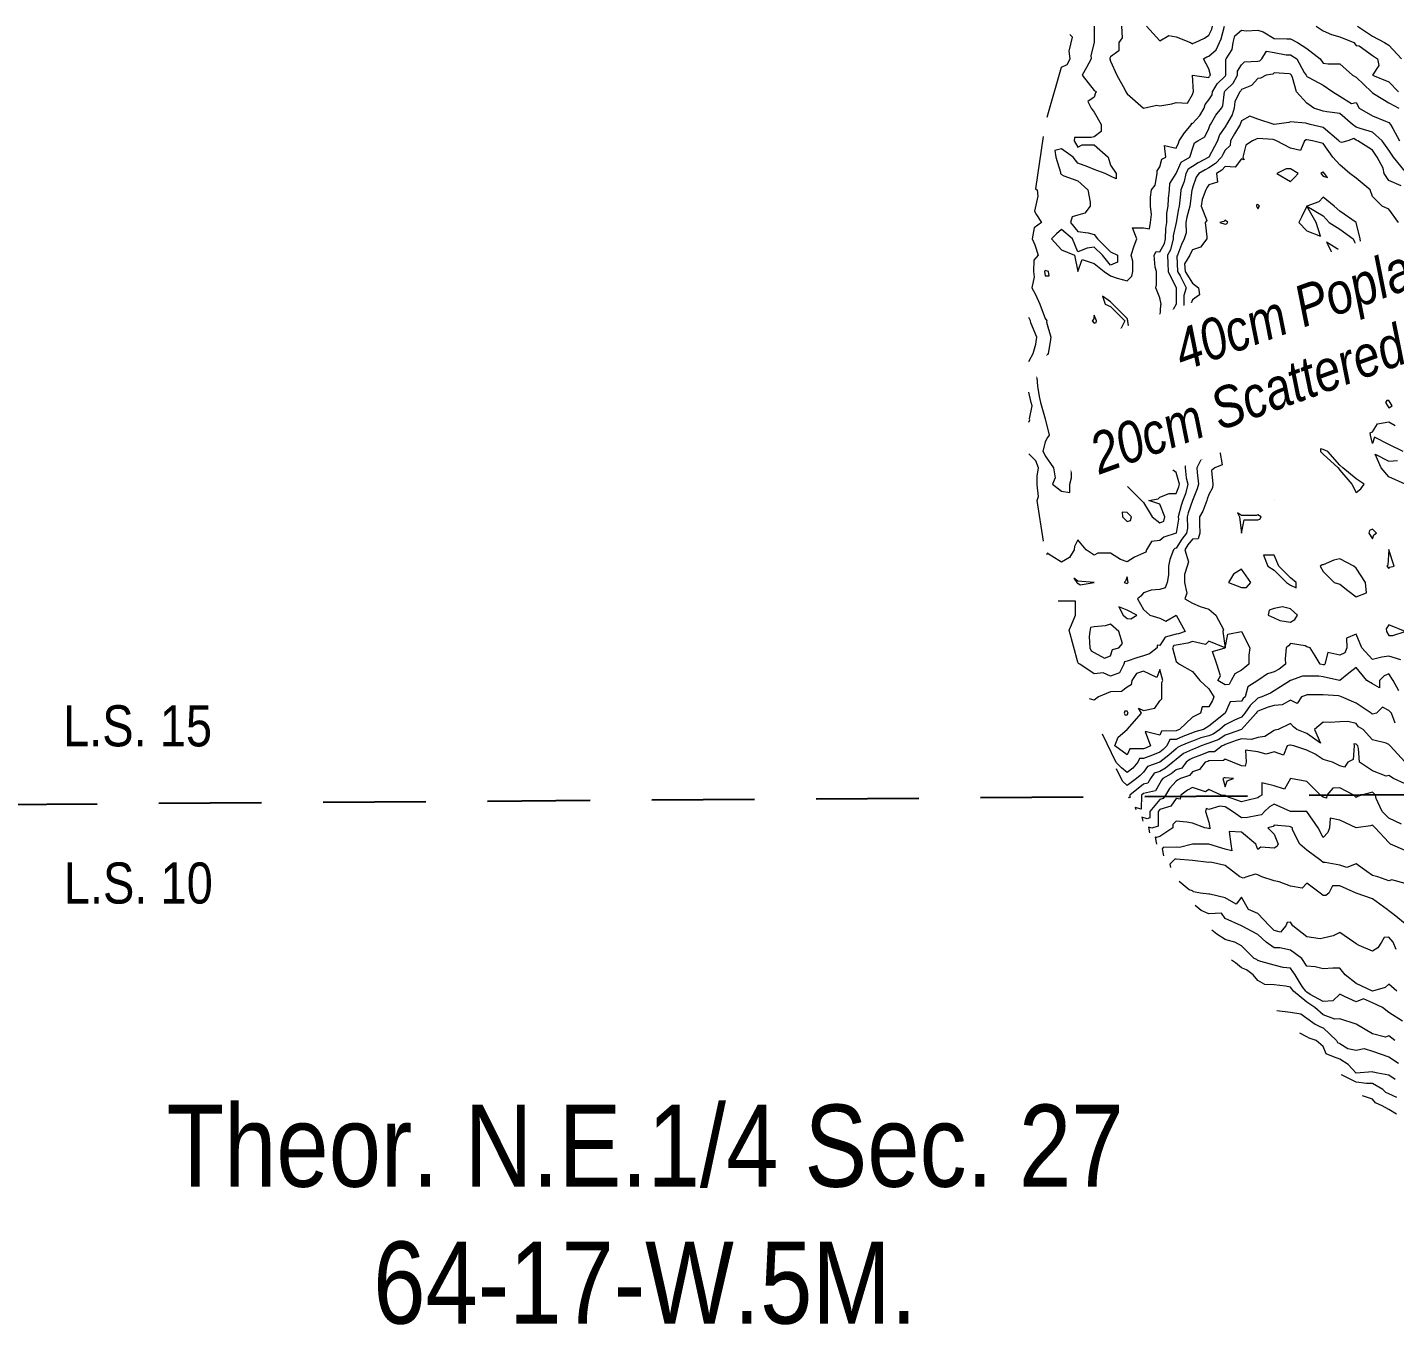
# Model space of a CAD drawing. Extents: x 532589 to 538856, y 6045658 to 6049082.
# Drawn here: x 533380.6 to 533713.4, y 6047017.6 to 6047334.4 of the extents above; entities that cross this region are included whole.
import ezdxf

# ---------------------------------------------------------------- set-up
doc = ezdxf.new("R2010")
doc.units = 0
doc.header["$LTSCALE"] = 5
doc.header["$PDSIZE"] = 0.5
doc.linetypes.add('foc-LSD', pattern=[8, 5, -3])
doc.layers.get('Defpoints').update_dxf_attribs({"color": 9})
doc.layers.add('C-AR-T', color=13, linetype='Continuous', lineweight=9)
for name, color, linetype in [('C-SYMBOL', 7, 'Continuous'), ('L-SECTION-LSD', 7, 'foc-LSD'), ('T-BUSH-T', 110, 'Continuous')]:
    doc.layers.add(name, color=color, linetype=linetype)
doc.layers.add('C-TOPO-MAJR', color=7, linetype='Continuous', lineweight=15, true_color=0xd3aa5f)
doc.layers.add('C-TOPO-MINR', color=7, linetype='Continuous', lineweight=13, true_color=0xe9d5af)
doc.styles.add('100L', font='ARIALN.TTF', dxfattribs={"height": 11})
doc.styles.add('175L', font='ARIALN.TTF', dxfattribs={"height": 20})
doc.styles.add('80CG', font='ARIALN.TTF', dxfattribs={"height": 10})
doc.styles.add('80LS', font='ARIALNI.TTF', dxfattribs={"height": 10})
doc.dimstyles.new('Compass 5 000', dxfattribs={"dimscale": 5, "dimtxt": 9, "dimasz": 2, "dimexe": 0.2, "dimexo": 0.0625, "dimgap": 0.5, "dimtad": 0, "dimtih": 1, "dimtoh": 1, "dimzin": 0, "dimdsep": 46, "dimtxsty": '80CG', "dimcen": 0.1, "dimse1": 1, "dimse2": 1, "dimclrd": 256, "dimclrt": 256, "dimaunit": 1, "dimadec": 4, "dimazin": 0, "dimtfac": 0.06, "dimtofl": 0, "dimtmove": 0, "dimatfit": 1, "dimfxl": 0.2, "dimtolj": 1, "dimtzin": 0, "dimlwd": -1, "dimarcsym": 0})

# ---------------------------------------------------------------- blocks, each defined once
blk = doc.blocks.new('*D542')
at = {"layer": 'C-AR-T', "transparency": 16777216}
for p, q in [((533624.07, 6046871.01), (533615.34, 6046875.88)), ((533658.99, 6046851.52), (533667.72, 6046846.64)), ((533667.72, 6046846.64), (533677.72, 6046846.64))]:
    blk.add_line(p, q, dxfattribs=at)
for points in [[(533624.88, 6046872.46), (533623.26, 6046869.55), (533632.8, 6046866.13)], [(533659.8, 6046852.97), (533658.18, 6046850.06), (533650.26, 6046856.39)]]:
    blk.add_solid(points, dxfattribs=at)
at = {"layer": 'Defpoints', "color": 0, "transparency": 16777216}
for p in [(533719.28, 6047021.08), (533736.74, 6047011.33), (533632.8, 6046866.13)]:
    blk.add_point(p, dxfattribs=at)
at = {"layer": 'C-AR-T', "transparency": 16777216, "insert": (533712.32, 6046846.64), "char_height": 10, "attachment_point": 5, "style": '80CG'}
blk.add_mtext('\\A1;Murphy\\P20.00 A/R\\PLOC ______', dxfattribs=at)

msp = doc.modelspace()

# ---------------------------------------------------------------- linework, layer by layer
at = {"layer": 'C-TOPO-MAJR', "color": 9, "true_color": 0xbfbfbf, "flags": 128}
for points, elevation in [([(533646.87, 6047334.681), (533647.088, 6047331.86), (533646.258, 6047330.699), (533646.258, 6047328.708), (533644.267, 6047327.215), (533644.078, 6047326.907), (533644.046, 6047326.717), (533644.267, 6047326.148), (533645.761, 6047322.736), (533647.68, 6047319.323), (533647.983, 6047318.754), (533648.249, 6047318.256), (533652.231, 6047314.772), (533655.509, 6047315.475), (533656.212, 6047315.342), (533659.199, 6047315.768), (533660.194, 6047316.099), (533663.005, 6047315.943), (533664.176, 6047318.09), (533664.323, 6047318.606), (533664.441, 6047318.754), (533664.176, 6047322.736), (533668.157, 6047322.237), (533668.343, 6047322.55), (533668.537, 6047322.736), (533668.157, 6047324.328), (533666.829, 6047326.717), (533667.659, 6047327.215), (533668.157, 6047327.381), (533669.914, 6047328.942), (533670.754, 6047330.699), (533671.202, 6047331.636), (533671.991, 6047334.681)], 854), ([(533694.323, 6047334.681), (533696.029, 6047333.595), (533698.02, 6047332.69), (533700.011, 6047332.104), (533703.423, 6047330.699), (533703.992, 6047330.035), (533704.79, 6047329.902), (533707.974, 6047327.602), (533709.198, 6047326.717), (533709.566, 6047325.125), (533707.974, 6047322.736), (533711.956, 6047321.143), (533714.345, 6047318.754)], 854), ([(533714.345, 6047286.901), (533711.956, 6047290.158), (533710.363, 6047290.882), (533707.974, 6047293.271), (533707.405, 6047294.864), (533703.992, 6047297.675), (533702.461, 6047298.846), (533700.011, 6047300.969), (533698.371, 6047302.827), (533696.029, 6047306.145), (533693.375, 6047306.809), (533692.047, 6047307.008), (533691.838, 6047307.019), (533691.478, 6047306.809), (533690.455, 6047304.419), (533688.066, 6047304.971), (533684.653, 6047306.809), (533684.084, 6047306.999), (533683.799, 6047307.094), (533680.102, 6047307.34), (533679.704, 6047307.207), (533678.774, 6047306.809), (533677.182, 6047305.747), (533676.453, 6047302.827), (533676.785, 6047302.163), (533676.121, 6047302.429), (533674.562, 6047300.404), (533672.139, 6047300.504), (533671.343, 6047299.642), (533670.044, 6047298.846), (533670.265, 6047296.738), (533668.157, 6047296.088), (533667.644, 6047295.377), (533667.465, 6047294.864), (533666.54, 6047292.5), (533666.309, 6047290.882), (533667.689, 6047287.369), (533667.272, 6047286.901), (533667.659, 6047283.417), (533667.715, 6047282.919), (533666.167, 6047280.928), (533664.176, 6047280.264), (533663.734, 6047279.379), (533663.563, 6047278.937), (533662.279, 6047276.852), (533662.366, 6047274.956), (533664.176, 6047272.112), (533665.624, 6047270.974), (533665.853, 6047269.297), (533664.176, 6047268.079), (533663.898, 6047267.27), (533663.898, 6047266.992), (533663.656, 6047263.53), (533663.473, 6047263.011), (533664.176, 6047261.173), (533668.157, 6047259.029), (533665.816, 6047257.389), (533665.816, 6047255.047), (533666.683, 6047253.573), (533666.883, 6047251.066), (533667.738, 6047247.503), (533667.851, 6047247.084), (533668.157, 6047246.553), (533670.408, 6047243.102), (533670.51, 6047240.75), (533670.903, 6047239.121), (533670.31, 6047236.968), (533670.31, 6047235.139), (533670.726, 6047232.57), (533670.851, 6047231.157), (533671.428, 6047227.887), (533669.652, 6047227.176), (533668.821, 6047226.512), (533669.152, 6047223.194), (533669.062, 6047222.289), (533668.157, 6047220.707), (533667.784, 6047219.586), (533667.638, 6047219.212), (533666.745, 6047216.643), (533665.853, 6047215.231), (533665.853, 6047213.554), (533665.968, 6047211.249), (533665.554, 6047209.87), (533664.176, 6047209.815), (533663.038, 6047208.405), (533662.302, 6047207.267), (533663.18, 6047204.281), (533662.918, 6047203.286), (533662.265, 6047201.215), (533662.265, 6047199.304), (533662.782, 6047196.716), (533662.318, 6047195.322), (533664.176, 6047194.25), (533666.034, 6047193.464), (533668.157, 6047192.789), (533669.834, 6047191.341), (533671.696, 6047187.802), (533671.57, 6047187.359), (533672.139, 6047183.377), (533672.803, 6047186.695), (533676.121, 6047187.359), (533678.112, 6047183.377), (533677.93, 6047181.568), (533677.93, 6047179.396), (533676.917, 6047178.599), (533676.121, 6047177.974), (533674.492, 6047177.043), (533673.561, 6047175.414), (533673.134, 6047174.419), (533672.139, 6047174.366), (533670.329, 6047175.414), (533671.033, 6047176.52), (533670.148, 6047179.396), (533669.094, 6047182.441), (533672.139, 6047183.377), (533668.157, 6047184.969), (533667.361, 6047184.173), (533664.176, 6047184.909), (533663.038, 6047184.515), (533660.194, 6047184.041), (533659.67, 6047183.901), (533659.329, 6047183.377), (533660.194, 6047180.06), (533660.991, 6047179.396), (533664.176, 6047177.626), (533665.985, 6047175.414), (533668.157, 6047173.423), (533669.352, 6047171.432), (533669.076, 6047170.514), (533668.157, 6047169.043), (533666.565, 6047169.043), (533666.167, 6047167.451), (533664.176, 6047166.456), (533660.991, 6047163.469), (533660.411, 6047163.252), (533660.194, 6047163.154), (533656.621, 6047163.061), (533656.212, 6047162.142), (533652.673, 6047163.026), (533653.937, 6047159.487), (533652.75, 6047158.968), (533652.231, 6047158.785), (533648.952, 6047158.785), (533648.249, 6047157.315), (533645.264, 6047159.487), (533646.077, 6047161.659), (533648.249, 6047163.469), (533651.752, 6047167.451), (533651.035, 6047168.646), (533652.231, 6047168.154), (533655.018, 6047168.645), (533656.212, 6047170.436), (533656.71, 6047170.934), (533656.71, 6047171.432), (533656.71, 6047174.916), (533656.937, 6047175.414), (533656.212, 6047178.068), (533655.488, 6047176.138), (533652.231, 6047177.689), (533650.524, 6047177.121), (533649.42, 6047175.414), (533649.297, 6047174.366), (533648.249, 6047173.755), (533646.922, 6047172.76), (533644.267, 6047172.627), (533641.282, 6047171.432), (533640.286, 6047170.635), (533639.106, 6047170.99)], 853), ([(533672.471, 6047286.568), (533672.803, 6047286.901), (533672.139, 6047287.47), (533671.854, 6047287.185), (533670.812, 6047286.901), (533672.139, 6047286.502), (533672.471, 6047286.568)], 853), ([(533688.863, 6047258.232), (533690.057, 6047259.029), (533688.066, 6047259.598), (533687.568, 6047259.527), (533686.927, 6047259.029), (533688.066, 6047258.232), (533688.863, 6047258.232)], 853), ([(533712.288, 6047243.102), (533711.956, 6047243.545), (533711.458, 6047243.6), (533711.158, 6047243.102), (533711.956, 6047241.775), (533712.753, 6047242.305), (533712.288, 6047243.102)], 853), ([(533715.439, 6047231.157), (533711.956, 6047232.899), (533708.472, 6047234.641), (533707.974, 6047233.148), (533707.531, 6047235.139), (533707.405, 6047235.708), (533707.974, 6047235.936), (533709.198, 6047237.896), (533711.956, 6047238.396), (533713.548, 6047237.528)], 853), ([(533705.131, 6047222.055), (533705.983, 6047223.194), (533703.992, 6047224.523), (533700.808, 6047227.176), (533700.011, 6047227.84), (533697.168, 6047231.157), (533696.029, 6047231.655), (533695.365, 6047231.822), (533695.365, 6047231.157), (533696.029, 6047230.544), (533699.679, 6047227.176), (533700.011, 6047226.606), (533702.996, 6047223.194), (533703.992, 6047221.203), (533705.131, 6047222.055)], 853), ([(533715.937, 6047223.194), (533711.956, 6047224.963), (533710.146, 6047227.176), (533708.638, 6047230.493), (533711.956, 6047228.834), (533714.1, 6047229.013)], 853), ([(533708.336, 6047210.887), (533708.97, 6047211.249), (533707.974, 6047212.245), (533707.25, 6047211.973), (533707.089, 6047211.249), (533707.974, 6047209.92), (533708.336, 6047210.887)], 853), ([(533712.952, 6047186.363), (533715.937, 6047187.359), (533711.956, 6047188.952), (533711.343, 6047187.972), (533711.386, 6047187.359), (533711.956, 6047186.363), (533712.952, 6047186.363)], 853), ([(533715.937, 6047150.28), (533713.094, 6047151.524), (533711.956, 6047152.321), (533711.343, 6047152.137), (533707.974, 6047153.42), (533704.846, 6047155.506), (533704.605, 6047158.874), (533704.412, 6047159.487), (533703.992, 6047159.93), (533703.461, 6047160.019), (533703.524, 6047159.487), (533703.328, 6047156.17), (533702.002, 6047155.506), (533701.206, 6047154.31), (533700.011, 6047154.652), (533698.303, 6047155.506), (533696.029, 6047156.198), (533694.038, 6047157.496), (533692.047, 6047158.492), (533688.863, 6047159.487), (533688.066, 6047159.709), (533687.885, 6047159.668), (533687.268, 6047159.487), (533686.358, 6047157.214), (533684.084, 6047158.04), (533682.093, 6047157.496), (533680.102, 6047158.02), (533677.116, 6047158.492), (533677.292, 6047155.506), (533677.026, 6047154.601), (533676.121, 6047154.676), (533673.908, 6047155.506), (533672.139, 6047156.264), (533671.709, 6047155.936), (533668.157, 6047155.838), (533667.923, 6047155.74), (533667.303, 6047155.506), (533665.927, 6047153.754), (533664.176, 6047153.201), (533663.435, 6047152.265), (533661.281, 6047151.524), (533660.556, 6047151.162), (533660.194, 6047150.895), (533658.602, 6047149.135), (533657.646, 6047147.542), (533657.046, 6047146.709), (533656.212, 6047146.456), (533653.823, 6047143.561), (533653.823, 6047141.968), (533653.141, 6047141.741), (533651.869, 6047142.113), (533652.061, 6047141.189)], 852), ([(533713.725, 6047109.938), (533713.017, 6047111.707), (533711.956, 6047112.932), (533710.818, 6047112.845), (533710.186, 6047111.707), (533709.301, 6047110.38), (533707.974, 6047109.495), (533704.79, 6047110.91), (533703.992, 6047111.309), (533703.423, 6047111.707), (533700.011, 6047114.097), (533698.418, 6047113.3), (533696.029, 6047112.703), (533695.232, 6047112.504), (533692.047, 6047113.035), (533688.635, 6047115.689), (533688.066, 6047116.574), (533687.269, 6047116.486), (533686.927, 6047115.689), (533685.615, 6047114.158), (533684.084, 6047114.583), (533682.913, 6047115.689), (533680.102, 6047118.676), (533677.829, 6047119.671), (533676.121, 6047122.657), (533674.793, 6047120.999), (533672.139, 6047122.515), (533668.406, 6047123.403), (533668.157, 6047123.387), (533666.167, 6047123.652), (533664.46, 6047123.937), (533664.176, 6047124.222), (533663.378, 6047124.45), (533660.971, 6047126.469)], 851), ([(533713.548, 6047078.261), (533711.956, 6047079.356), (533709.301, 6047079.854), (533708.164, 6047080.044), (533707.974, 6047080.12), (533703.992, 6047079.854), (533702.119, 6047081.962), (533700.011, 6047083.266), (533698.516, 6047083.836), (533696.715, 6047084.522), (533696.029, 6047086.323), (533694.321, 6047087.817), (533692.596, 6047088.366), (533692.047, 6047088.655), (533690.278, 6047089.587)], 850)]:
    msp.add_lwpolyline(points, dxfattribs=dict(at, elevation=elevation))
at = {"layer": 'C-TOPO-MINR', "color": 254, "true_color": 0xd9d9d9, "flags": 128}
for points, elevation in [([(533628.783, 6047312.558), (533632.322, 6047324.727), (533633.649, 6047325.39), (533634.446, 6047326.717), (533634.196, 6047328.591), (533634.976, 6047332.025), (533634.313, 6047332.689)], 853.6), ([(533640.286, 6047334.68), (533640.286, 6047330.699), (533640.286, 6047330.699), (533640.286, 6047330.697), (533639.432, 6047327.571), (533639.539, 6047326.717), (533638.375, 6047324.646), (533637.299, 6047322.736), (533640.286, 6047319.061), (533640.856, 6047318.754), (533640.571, 6047318.469), (533640.286, 6047317.425), (533638.692, 6047316.366), (533639.489, 6047314.772), (533640.286, 6047313.777), (533641.992, 6047310.791), (533641.992, 6047309.084), (533640.286, 6047307.804), (533639.489, 6047307.605), (533636.304, 6047307.605), (533635.508, 6047307.605), (533635.419, 6047306.809), (533636.304, 6047305.215), (533637.3, 6047305.813), (533640.286, 6047305.813), (533643.699, 6047302.827), (533644.267, 6047300.839), (533645.596, 6047298.846), (533645.596, 6047297.517), (533644.267, 6047298.18), (533642.939, 6047298.846), (533640.286, 6047299.841), (533638.692, 6047300.439), (533636.304, 6047301.334), (533635.11, 6047302.827), (533632.322, 6047304.818), (533630.683, 6047304.467), (533630.929, 6047302.827), (533632.038, 6047299.13), (533632.057, 6047298.846), (533632.322, 6047298.561), (533632.891, 6047298.277), (533636.304, 6047297.036), (533638.693, 6047294.864), (533639.29, 6047291.878), (533639.29, 6047290.882), (533638.011, 6047289.176), (533636.304, 6047288.71), (533634.882, 6047288.322), (533634.495, 6047286.901), (533636.304, 6047284.689), (533638.793, 6047284.412), (533640.286, 6047284.004), (533641.082, 6047282.919), (533644.267, 6047279.733), (533645.973, 6047278.937), (533645.973, 6047277.232), (533644.267, 6047276.549), (533642.278, 6047278.937), (533640.286, 6047280.929), (533638.579, 6047280.644), (533636.304, 6047279.734), (533634.977, 6047282.919), (533632.322, 6047285.194), (533631.097, 6047284.144), (533629.872, 6047282.919), (533632.322, 6047280.264), (533635.508, 6047278.937), (533636.304, 6047274.96), (533637.3, 6047277.942), (533640.286, 6047276.945), (533642.674, 6047274.956), (533644.267, 6047273.96), (533645.861, 6047273.362), (533648.249, 6047272.679), (533649.387, 6047273.817), (533649.697, 6047274.956), (533649.697, 6047277.489), (533649.245, 6047278.937), (533649.956, 6047281.212), (533650.638, 6047282.919), (533649.577, 6047285.573), (533652.231, 6047285.573), (533653.724, 6047285.407), (533653.938, 6047286.901), (533654.222, 6047288.89), (533654.001, 6047290.882), (533654.001, 6047293.094), (533654.222, 6047294.864), (533655.075, 6047296.001), (533655.55, 6047298.846), (533655.6, 6047299.457), (533656.212, 6047300.436), (533656.732, 6047302.308), (533657.706, 6047302.827), (533657.35, 6047305.671), (533660.194, 6047305.039), (533660.784, 6047306.219), (533660.953, 6047306.809), (533662.242, 6047308.743), (533663.966, 6047310.791), (533663.91, 6047311.057), (533664.176, 6047311.04), (533665.986, 6047312.962), (533667.02, 6047314.772), (533667.272, 6047315.657), (533668.157, 6047316.763), (533668.954, 6047317.958), (533669.042, 6047318.754), (533670.195, 6047320.698), (533672.139, 6047322.555), (533672.232, 6047322.643), (533672.281, 6047322.736), (533672.281, 6047326.575), (533672.373, 6047326.717), (533673.845, 6047328.993), (533674.05, 6047330.699), (533674.503, 6047332.317), (533676.121, 6047333.743), (533677.259, 6047333.542), (533680.102, 6047333.761), (533681.43, 6047333.353), (533684.084, 6047331.738), (533687.161, 6047331.604), (533688.066, 6047331.647), (533689.725, 6047330.699), (533692.047, 6047329.232), (533695.232, 6047326.717), (533696.029, 6047325.721), (533697.224, 6047325.522), (533700.011, 6047325.522), (533703.107, 6047322.736), (533703.992, 6047322.293), (533707.74, 6047318.754), (533707.974, 6047318.448), (533708.637, 6047318.09), (533711.956, 6047316.017), (533714.444, 6047314.772)], 853.8), ([(533652.955, 6047334.681), (533656.212, 6047331.097), (533658.452, 6047332.441), (533660.194, 6047332.092), (533663.677, 6047330.699), (533664.176, 6047330.433), (533664.342, 6047330.533), (533664.841, 6047330.699), (533667.11, 6047331.746), (533668.157, 6047332.508), (533668.86, 6047333.978), (533669.042, 6047334.681)], 854.2), ([(533704.391, 6047334.681), (533707.974, 6047332.292), (533710.961, 6047330.699), (533711.956, 6047330.087), (533715.084, 6047326.717)], 854.2), ([(533627.843, 6047307.807), (533625.998, 6047295.096), (533626.35, 6047294.863), (533626.503, 6047293.333), (533625.752, 6047289.687), (533626.217, 6047288.758), (533627.456, 6047286.901), (533625.626, 6047285.634), (533625.197, 6047282.919), (533625.807, 6047281.471), (533626.599, 6047278.937), (533625.553, 6047277.743), (533625.457, 6047274.956), (533625.633, 6047273.682), (533625.117, 6047270.974), (533625.952, 6047269.381), (533627.014, 6047266.992), (533628.341, 6047263.578), (533628.702, 6047263.011), (533628.672, 6047262.68), (533629.746, 6047259.029), (533629.536, 6047257.834), (533629.043, 6047255.047), (533628.341, 6047253.853), (533627.014, 6047251.066), (533626.281, 6047249.144), (533626.474, 6047247.084), (533626.866, 6047244.577), (533627.203, 6047243.102), (533628.341, 6047239.122), (533628.342, 6047239.121), (533628.342, 6047239.119), (533629.336, 6047235.139), (533628.871, 6047234.608), (533628.341, 6047233.547), (533627.743, 6047231.157), (533628.042, 6047230.859), (533628.341, 6047230.071), (533630.331, 6047227.176), (533630.79, 6047224.726), (533630.11, 6047223.194), (533632.322, 6047221.534), (533634.313, 6047221.203), (533634.313, 6047223.194), (533634.772, 6047224.726), (533634.772, 6047227.176), (533635.198, 6047228.282), (533636.304, 6047228.835), (533638.793, 6047227.176), (533640.286, 6047225.683), (533643.274, 6047224.187), (533644.267, 6047223.635), (533646.257, 6047223.194), (533648.249, 6047222.752), (533651.789, 6047219.212), (533652.231, 6047218.77), (533654.354, 6047215.231), (533656.212, 6047213.837), (533657.245, 6047214.198), (533657.479, 6047215.231), (533656.212, 6047218.328), (533653.557, 6047219.212), (533655.794, 6047219.631), (533656.212, 6047220.008), (533658.487, 6047220.919), (533660.194, 6047220.919), (533660.858, 6047222.53), (533661.011, 6047223.194), (533660.194, 6047226.09), (533658.702, 6047227.176), (533659, 6047228.37), (533658.535, 6047231.157), (533658.772, 6047232.579), (533660.194, 6047232.402), (533661.521, 6047233.812), (533662.098, 6047235.139), (533660.194, 6047239.12), (533660.193, 6047239.121), (533660.193, 6047239.121), (533658.601, 6047243.102), (533657.919, 6047245.378), (533658.05, 6047247.084), (533657.872, 6047249.406), (533657.009, 6047251.066), (533656.835, 6047251.688), (533656.212, 6047252.876), (533655.126, 6047253.961), (533654.041, 6047255.047), (533653.226, 6047258.034), (533653.823, 6047259.029), (533653.823, 6047261.418), (533656.208, 6047263.011), (533656.211, 6047263.011), (533656.212, 6047263.015), (533656.447, 6047266.758), (533656.574, 6047266.992), (533656.212, 6047268.585), (533655.294, 6047270.974), (533655.466, 6047271.72), (533655.466, 6047274.956), (533655.127, 6047276.041), (533654.885, 6047278.937), (533655.327, 6047279.822), (533656.212, 6047279.776), (533657.339, 6047281.792), (533657.601, 6047282.919), (533657.66, 6047285.453), (533657.982, 6047286.901), (533657.919, 6047289.176), (533658.272, 6047290.882), (533658.336, 6047292.74), (533658.572, 6047294.864), (533658.684, 6047296.374), (533660.194, 6047298.846), (533660.194, 6047298.846), (533660.194, 6047298.846), (533661.438, 6047301.583), (533663.512, 6047302.827), (533663.733, 6047303.269), (533664.176, 6047304.818), (533664.695, 6047306.289), (533665.503, 6047306.809), (533667.201, 6047307.765), (533668.157, 6047309.796), (533668.392, 6047310.556), (533668.555, 6047310.791), (533669.899, 6047313.03), (533671.254, 6047314.772), (533671.608, 6047315.303), (533671.992, 6047318.754), (533672.047, 6047318.846), (533672.139, 6047318.934), (533674.084, 6047320.791), (533675.126, 6047322.736), (533675.126, 6047323.731), (533676.121, 6047325.269), (533676.845, 6047325.993), (533680.102, 6047326.148), (533680.58, 6047326.239), (533681.098, 6047326.717), (533682.198, 6047328.603), (533684.084, 6047328.275), (533687.018, 6047327.765), (533688.066, 6047327.713), (533689.597, 6047326.717), (533691.385, 6047323.398), (533691.867, 6047322.736), (533692.047, 6047322.452), (533692.545, 6047322.238), (533696.029, 6047320.302), (533698.351, 6047318.754), (533700.011, 6047317.648), (533702.856, 6047315.909), (533703.992, 6047316.098), (533704.788, 6047314.772), (533707.974, 6047312.898), (533711.16, 6047311.586), (533711.956, 6047311.259), (533712.374, 6047310.791), (533712.951, 6047309.795), (533714.611, 6047306.809)], 853.6), ([(533715.937, 6047299.343), (533713.15, 6047302.827), (533711.956, 6047304.533), (533710.363, 6047306.809), (533707.974, 6047308.886), (533704.988, 6047309.795), (533703.992, 6047310.153), (533703.107, 6047310.791), (533700.011, 6047313.445), (533696.914, 6047313.887), (533696.029, 6047313.976), (533693.754, 6047314.772), (533692.047, 6047315.967), (533689.514, 6047318.754), (533688.563, 6047322.238), (533688.246, 6047322.736), (533688.066, 6047322.984), (533687.734, 6047323.067), (533684.084, 6047323.348), (533683.766, 6047323.054), (533682.093, 6047322.736), (533680.765, 6047322.072), (533680.102, 6047321.94), (533678.586, 6047320.27), (533676.121, 6047319.285), (533675.936, 6047318.939), (533675.742, 6047318.754), (533674.503, 6047316.389), (533674.336, 6047314.772), (533673.815, 6047313.096), (533672.471, 6047310.791), (533672.348, 6047310.581), (533672.139, 6047310.222), (533670.734, 6047308.214), (533670.301, 6047306.809), (533669.551, 6047305.415), (533668.158, 6047302.827), (533668.158, 6047302.827), (533668.157, 6047302.827), (533665.586, 6047301.417), (533664.176, 6047300.571), (533663.097, 6047299.924), (533662.607, 6047298.846), (533662.136, 6047296.903), (533661.388, 6047294.864), (533661.248, 6047293.81), (533660.965, 6047290.882), (533660.807, 6047290.269), (533660.194, 6047286.901), (533660.194, 6047286.9), (533660.194, 6047286.899), (533659.47, 6047283.643), (533659.453, 6047282.919), (533658.842, 6047280.29), (533658.086, 6047278.937), (533658.203, 6047276.946), (533658.264, 6047274.956), (533660.194, 6047270.975), (533660.194, 6047270.974), (533660.194, 6047270.974), (533660.194, 6047266.992), (533660.194, 6047266.992), (533660.194, 6047266.991), (533658.789, 6047264.416), (533658.701, 6047263.011), (533659.275, 6047259.948), (533659.156, 6047259.029), (533659.033, 6047256.208), (533658.867, 6047255.047), (533659.323, 6047254.176), (533660.194, 6047251.067), (533660.194, 6047251.066), (533660.194, 6047251.066), (533660.195, 6047251.065), (533661.979, 6047247.084), (533664.176, 6047243.544), (533664.45, 6047243.102), (533664.537, 6047242.741), (533664.839, 6047239.121), (533664.839, 6047238.457), (533665.313, 6047235.139), (533665.45, 6047233.865), (533664.176, 6047231.954), (533663.934, 6047231.399), (533663.707, 6047231.157), (533662.254, 6047229.098), (533662.378, 6047227.176), (533662.611, 6047224.758), (533663.052, 6047223.194), (533662.517, 6047220.871), (533661.833, 6047219.212), (533661.406, 6047218.001), (533660.732, 6047215.231), (533660.747, 6047214.677), (533660.194, 6047211.249), (533660.194, 6047211.249), (533660.194, 6047211.249), (533657.173, 6047210.288), (533656.212, 6047209.507), (533654.221, 6047209.258), (533652.954, 6047207.267), (533652.799, 6047206.699), (533652.231, 6047206.383), (533650.087, 6047205.429), (533648.249, 6047204.281), (533646.656, 6047204.878), (533644.267, 6047206.414), (533641.139, 6047206.414), (533640.286, 6047205.94), (533638.295, 6047207.267), (533636.304, 6047209.657), (533635.508, 6047208.064), (533635.385, 6047207.267), (533634.218, 6047205.371), (533632.322, 6047204.205), (533629.932, 6047205.676), (533628.783, 6047206.383), (533628.72, 6047206.13), (533628.625, 6047206.131)], 853.4), ([(533714.942, 6047295.86), (533711.956, 6047297.14), (533710.87, 6047298.846), (533710.629, 6047300.172), (533709.168, 6047302.827), (533707.974, 6047304.533), (533704.435, 6047306.809), (533703.992, 6047306.968), (533703.424, 6047307.378), (533702.004, 6047306.809), (533700.454, 6047306.366), (533700.011, 6047306.524), (533699.801, 6047306.809), (533696.029, 6047310.067), (533692.844, 6047310.791), (533692.047, 6047311.012), (533691.716, 6047311.122), (533688.066, 6047311.403), (533687.623, 6047311.233), (533684.086, 6047310.791), (533684.084, 6047310.79), (533684.084, 6047310.79), (533684.083, 6047310.791), (533680.102, 6047312.058), (533678.112, 6047312.781), (533676.121, 6047311.675), (533675.911, 6047311), (533675.789, 6047310.791), (533674.444, 6047308.486), (533673.466, 6047306.809), (533673.319, 6047305.629), (533672.139, 6047304.533), (533671.542, 6047303.424), (533671.22, 6047302.827), (533669.75, 6047301.234), (533668.157, 6047300.258), (533667.245, 6047299.758), (533665.725, 6047298.846), (533665.075, 6047297.946), (533664.176, 6047295.361), (533664.079, 6047294.961), (533664.043, 6047294.864), (533663.59, 6047291.468), (533663.534, 6047290.882), (533662.849, 6047288.228), (533662.607, 6047286.901), (533662.683, 6047284.412), (533662.185, 6047282.919), (533661.521, 6047281.592), (533660.5, 6047278.937), (533660.383, 6047278.748), (533660.556, 6047274.956), (533661.189, 6047273.96), (533662.683, 6047270.974), (533662.046, 6047269.122), (533662.046, 6047266.992), (533661.925, 6047265.261), (533661.131, 6047263.011), (533661.711, 6047261.493), (533662.259, 6047259.029), (533662.259, 6047256.964), (533662.185, 6047255.047), (533662.607, 6047253.479), (533663.656, 6047251.066), (533664.176, 6047249.358), (533664.788, 6047247.084), (533665.623, 6047245.636), (533667.196, 6047243.102), (533668.157, 6047239.121), (533668.158, 6047239.121), (533668.158, 6047239.12), (533668.158, 6047235.139), (533668.158, 6047235.139), (533668.509, 6047231.157), (533668.584, 6047230.731), (533668.157, 6047230.56), (533666.224, 6047229.109), (533665.215, 6047227.176), (533665.313, 6047226.038), (533665.669, 6047223.194), (533665.295, 6047222.074), (533664.176, 6047219.212), (533664.176, 6047219.212), (533664.176, 6047219.212), (533663.137, 6047216.269), (533662.885, 6047215.231), (533662.959, 6047212.465), (533662.763, 6047211.249), (533661.616, 6047209.827), (533660.194, 6047207.629), (533659.919, 6047207.542), (533659.581, 6047207.267), (533658.646, 6047204.834), (533658.336, 6047203.286), (533658.336, 6047201.162), (533658.05, 6047199.304), (533657.54, 6047197.976), (533656.212, 6047197.597), (533654.089, 6047197.446), (533652.231, 6047196.771), (533651.593, 6047195.96), (533650.782, 6047195.322), (533652.231, 6047192.666), (533653.821, 6047191.341), (533656.212, 6047190.594), (533657.706, 6047189.847), (533660.192, 6047191.341), (533660.193, 6047191.341), (533660.194, 6047191.341), (533660.199, 6047191.341), (533660.195, 6047191.339), (533662.405, 6047187.359), (533660.763, 6047186.79), (533660.194, 6047186.695), (533657.575, 6047185.997), (533656.212, 6047183.908), (533655.549, 6047184.041), (533655.6, 6047183.377), (533653.691, 6047181.917), (533652.231, 6047181.386), (533650.667, 6047180.96), (533648.249, 6047180.154), (533647.659, 6047179.986), (533647.49, 6047179.396), (533646.383, 6047177.28), (533644.267, 6047176.452), (533642.43, 6047177.251), (533640.286, 6047177.072), (533636.802, 6047179.396), (533636.457, 6047179.549), (533636.304, 6047179.893), (533634.16, 6047187.666), (533634.711, 6047188.952), (533635.734, 6047191.341), (533635.734, 6047194.752), (533632.322, 6047194.752), (533631.469, 6047194.753)], 853.2), ([(533689.014, 6047297.898), (533689.876, 6047298.846), (533688.066, 6047299.952), (533686.96, 6047299.952), (533684.748, 6047298.846), (533688.066, 6047296.854), (533689.014, 6047297.898)], 852.8), ([(533696.336, 6047298.846), (533696.029, 6047299.208), (533695.794, 6047299.08), (533695.459, 6047298.846), (533696.029, 6047298.18), (533697.026, 6047297.849), (533696.336, 6047298.846)], 852.8), ([(533703.993, 6047286.9), (533703.993, 6047286.901), (533703.992, 6047286.902), (533703.991, 6047286.902), (533700.011, 6047289.687), (533698.683, 6047290.882), (533696.029, 6047293.055), (533694.943, 6047291.968), (533692.047, 6047290.883), (533692.046, 6047290.883), (533692.047, 6047290.882), (533690.72, 6047288.228), (533690.056, 6047286.901), (533692.047, 6047284.909), (533695.366, 6047283.582), (533694.259, 6047286.901), (533692.049, 6047290.881), (533696.029, 6047288.494), (533697.477, 6047286.901), (533700.011, 6047285.261), (533703.33, 6047282.919), (533703.992, 6047281.328), (533705.129, 6047281.782), (533704.987, 6047282.919), (533703.993, 6047286.9)], 852.8), ([(533680.368, 6047290.616), (533680.465, 6047290.882), (533680.102, 6047291.281), (533679.77, 6047291.215), (533679.795, 6047290.882), (533680.102, 6047290.217), (533680.368, 6047290.616)], 852.8), ([(533701.148, 6047277.8), (533702.285, 6047278.937), (533700.011, 6047280.074), (533696.825, 6047282.123), (533698.418, 6047278.937), (533697.356, 6047277.61), (533696.029, 6047276.282), (533694.039, 6047276.945), (533694.835, 6047274.956), (533694.37, 6047272.633), (533692.047, 6047271.473), (533691.74, 6047271.281), (533690.719, 6047270.974), (533688.862, 6047270.178), (533690.454, 6047266.992), (533692.047, 6047265.854), (533693.433, 6047265.607), (533694.943, 6047266.992), (533693.044, 6047269.977), (533696.029, 6047268.486), (533697.274, 6047269.729), (533698.873, 6047270.974), (533698.417, 6047272.568), (533700.011, 6047271.543), (533702.088, 6047272.878), (533702.182, 6047274.956), (533701.148, 6047277.8)], 852.8), ([(533712.526, 6047278.367), (533712.753, 6047278.937), (533711.956, 6047279.436), (533711.386, 6047279.507), (533711.291, 6047278.937), (533711.956, 6047278.272), (533712.526, 6047278.367)], 852.8), ([(533629.137, 6047274.956), (533628.341, 6047275.24), (533628.208, 6047275.088), (533628.203, 6047274.956), (533628.341, 6047273.96), (533629.336, 6047273.96), (533629.137, 6047274.956)], 853.8), ([(533664.176, 6047274.956), (533664.176, 6047274.956), (533664.176, 6047274.956), (533664.176, 6047274.956), (533664.176, 6047274.955), (533664.177, 6047274.955), (533664.176, 6047274.956)], 852.8), ([(533708.911, 6047270.037), (533711.159, 6047270.974), (533707.974, 6047274.159), (533706.837, 6047272.111), (533706.912, 6047270.974), (533707.974, 6047269.647), (533708.911, 6047270.037)], 852.8), ([(533648.459, 6047262.801), (533648.459, 6047263.011), (533648.249, 6047263.508), (533644.765, 6047266.992), (533644.267, 6047267.561), (533642.279, 6047268.981), (533642.939, 6047266.992), (533644.267, 6047266.495), (533647.752, 6047263.011), (533646.591, 6047260.687), (533646.718, 6047259.029), (533648.249, 6047257.858), (533649.244, 6047258.034), (533649.114, 6047259.029), (533648.459, 6047262.801)], 853.8), ([(533624.359, 6047253.057), (533625.397, 6047255.047), (533626.084, 6047257.304), (533626.276, 6047259.029), (533624.857, 6047262.513), (533624.738, 6047263.011), (533624.359, 6047263.807)], 853.4), ([(533640.728, 6047262.568), (533640.783, 6047263.011), (533640.286, 6047264.339), (533640.076, 6047263.22), (533639.788, 6047263.011), (533640.286, 6047262.442), (533640.728, 6047262.568)], 853.8), ([(533700.318, 6047262.704), (533700.373, 6047263.011), (533700.011, 6047263.343), (533699.014, 6047264.007), (533699.761, 6047263.011), (533700.011, 6047262.441), (533700.318, 6047262.704)], 852.8), ([(533651.965, 6047239.387), (533652.23, 6047243.102), (533648.249, 6047245.332), (533644.599, 6047247.084), (533644.267, 6047247.39), (533643.272, 6047248.08), (533643.604, 6047247.084), (533644.267, 6047246.288), (533645.152, 6047243.102), (533646.542, 6047240.828), (533647.054, 6047239.121), (533648.249, 6047235.141), (533649.956, 6047237.413), (533651.234, 6047239.121), (533651.965, 6047239.387)], 853.8), ([(533652.496, 6047247.084), (533652.231, 6047247.88), (533651.789, 6047247.526), (533651.899, 6047247.084), (533652.231, 6047243.107), (533652.673, 6047246.642), (533652.496, 6047247.084)], 853.8), ([(533624.359, 6047238.325), (533624.568, 6047238.911), (533624.548, 6047239.121), (533625.156, 6047242.306), (533624.928, 6047243.102), (533624.359, 6047245.591)], 853.4), ([(533649.577, 6047229.83), (533651.433, 6047231.157), (533648.249, 6047235.138), (533645.593, 6047233.814), (533647.187, 6047231.157), (533648.249, 6047230.019), (533649.577, 6047229.83)], 853.8), ([(533680.103, 6047235.139), (533680.102, 6047235.139), (533680.102, 6047235.139), (533680.101, 6047235.139), (533680.102, 6047235.138), (533680.103, 6047235.138), (533680.103, 6047235.139)], 852.8), ([(533627.922, 6047209.361), (533626.35, 6047219.212), (533626.693, 6047220.174), (533626.41, 6047223.073), (533626.41, 6047225.124), (533626.693, 6047227.176), (533626.051, 6047228.868), (533624.359, 6047230.56)], 853.4), ([(533684.084, 6047219.212), (533684.085, 6047219.212), (533684.084, 6047219.213), (533684.084, 6047219.213), (533684.083, 6047219.212), (533684.084, 6047219.211), (533684.084, 6047219.212)], 852.8), ([(533649.102, 6047214.377), (533649.335, 6047215.231), (533648.249, 6047216.317), (533647.054, 6047216.426), (533647.163, 6047215.231), (533648.249, 6047214.144), (533649.102, 6047214.377)], 853.6), ([(533680.601, 6047214.732), (533680.9, 6047215.231), (533680.102, 6047215.729), (533679.74, 6047215.593), (533676.121, 6047215.593), (533675.124, 6047216.227), (533675.622, 6047215.231), (533676.12, 6047211.25), (533676.12, 6047211.249), (533676.121, 6047211.248), (533676.126, 6047211.244), (533676.122, 6047211.249), (533676.786, 6047214.566), (533680.102, 6047214.566), (533680.601, 6047214.732)], 852.8), ([(533689.391, 6047199.304), (533688.066, 6047200.441), (533685.221, 6047203.286), (533684.084, 6047205.939), (533681.431, 6047205.939), (533682.493, 6047203.286), (533684.084, 6047202.291), (533687.071, 6047199.304), (533688.066, 6047198.641), (533689.391, 6047197.979), (533689.391, 6047199.304)], 852.8), ([(533711.958, 6047207.265), (533711.961, 6047207.267), (533711.956, 6047207.268), (533711.955, 6047207.267), (533711.955, 6047207.267), (533711.721, 6047203.52), (533711.512, 6047203.286), (533711.956, 6047202.716), (533712.241, 6047203.001), (533713.285, 6047203.286), (533711.958, 6047207.265)], 852.8), ([(533677.345, 6047198.079), (533678.395, 6047199.304), (533676.121, 6047202.489), (533674.131, 6047201.294), (533672.935, 6047199.304), (533676.121, 6047198.079), (533677.345, 6047198.079)], 852.8), ([(533706.316, 6047199.304), (533703.992, 6047202.788), (533703.495, 6047203.286), (533700.011, 6047205.028), (533698.617, 6047204.68), (533696.029, 6047203.571), (533695.744, 6047203.571), (533695.232, 6047203.286), (533696.029, 6047201.957), (533698.682, 6047199.304), (533700.011, 6047198.861), (533702.004, 6047197.311), (533703.992, 6047195.82), (533706.526, 6047196.771), (533706.316, 6047199.304)], 852.8), ([(533640.286, 6047199.303), (533640.288, 6047199.304), (533640.286, 6047199.306), (533640.285, 6047199.305), (533636.304, 6047199.635), (533635.311, 6047200.297), (533636.07, 6047199.304), (533636.105, 6047199.105), (533636.304, 6047199.105), (533636.872, 6047198.736), (533640.286, 6047199.302), (533640.286, 6047199.303)], 853.4), ([(533648.408, 6047199.145), (533648.533, 6047199.304), (533648.249, 6047200.629), (533647.918, 6047199.635), (533647.587, 6047199.304), (533648.249, 6047199.02), (533648.408, 6047199.145)], 853.4), ([(533649.168, 6047190.421), (533650.64, 6047191.341), (533648.249, 6047192.535), (533646.257, 6047193.333), (533647.33, 6047191.341), (533648.249, 6047190.544), (533649.168, 6047190.421)], 853.2), ([(533689.105, 6047190.302), (533689.772, 6047191.341), (533688.066, 6047192.834), (533686.074, 6047193.332), (533684.084, 6047192.933), (533682.859, 6047192.565), (533682.636, 6047191.341), (533684.084, 6047190.677), (533685.411, 6047190.014), (533688.066, 6047189.634), (533689.105, 6047190.302)], 852.8), ([(533646.258, 6047187.359), (533644.267, 6047189.128), (533642.94, 6047188.686), (533640.286, 6047188.445), (533639.33, 6047188.315), (533639.2, 6047187.359), (533639.028, 6047186.101), (533639.179, 6047183.377), (533639.52, 6047182.611), (533640.286, 6047182.271), (533642.774, 6047180.889), (533644.267, 6047181.387), (533644.71, 6047182.935), (533646.258, 6047183.377), (533647.163, 6047184.464), (533646.258, 6047187.359)], 853.4), ([(533714.89, 6047180.443), (533711.956, 6047181.313), (533710.286, 6047181.066), (533707.974, 6047180.511), (533705.414, 6047183.377), (533703.992, 6047186.695), (533701.65, 6047185.719), (533701.78, 6047183.377), (533701.236, 6047182.152), (533700.011, 6047181.607), (533697.167, 6047182.239), (533696.391, 6047179.396), (533696.219, 6047179.206), (533696.029, 6047179.248), (533695.233, 6047179.396), (533694.041, 6047181.384), (533692.845, 6047183.377), (533692.047, 6047183.599), (533691.604, 6047183.821), (533688.066, 6047184.463), (533687.547, 6047183.896), (533686.98, 6047183.377), (533686.739, 6047180.723), (533686.841, 6047179.396), (533685.32, 6047178.16), (533684.084, 6047177.509), (533682.425, 6047177.073), (533680.102, 6047175.414), (533680.102, 6047175.414), (533680.102, 6047175.414), (533677.631, 6047173.904), (533676.986, 6047171.432), (533676.535, 6047171.018), (533676.121, 6047170.385), (533673.333, 6047170.238), (533672.139, 6047167.451), (533672.139, 6047167.451), (533672.139, 6047167.451), (533668.157, 6047164.265), (533666.83, 6047163.469), (533664.755, 6047162.89), (533664.176, 6047162.673), (533661.859, 6047161.804), (533660.194, 6047161.059), (533658.663, 6047161.019), (533657.982, 6047159.487), (533657.05, 6047158.649), (533656.212, 6047157.994), (533654.481, 6047157.237), (533652.231, 6047156.443), (533651.294, 6047156.443), (533650.846, 6047155.506), (533649.638, 6047154.117), (533648.249, 6047153.017), (533646.922, 6047154.178), (533645.62, 6047155.431), (533642.319, 6047162.368)], 852.8), ([(533714.444, 6047172.925), (533713.062, 6047175.414), (533711.956, 6047177.073), (533710.849, 6047176.52), (533709.744, 6047175.414), (533709.744, 6047173.644), (533707.974, 6047174.575), (533706.646, 6047175.414), (533703.992, 6047178.599), (533702.223, 6047177.183), (533700.011, 6047175.415), (533700.01, 6047175.414), (533696.029, 6047176.299), (533694.943, 6047176.5), (533692.047, 6047176.5), (533690.961, 6047176.5), (533688.066, 6047175.415), (533688.065, 6047175.414), (533688.065, 6047175.414), (533685.616, 6047173.882), (533684.084, 6047172.926), (533683.165, 6047172.351), (533681.097, 6047171.432), (533680.33, 6047171.205), (533680.102, 6047171.114), (533678.194, 6047169.359), (533676.944, 6047167.451), (533676.121, 6047166.532), (533674.414, 6047165.744), (533672.139, 6047164.606), (533670.812, 6047163.469), (533669.237, 6047162.389), (533668.157, 6047161.987), (533666.203, 6047161.442), (533664.176, 6047160.682), (533663.307, 6047160.356), (533661.365, 6047159.487), (533660.563, 6047159.118), (533660.194, 6047158.823), (533658.448, 6047157.252), (533656.212, 6047155.506), (533656.212, 6047155.506), (533656.212, 6047155.506), (533653.226, 6047154.51), (533652.231, 6047153.117), (533651.49, 6047152.265), (533650.555, 6047151.524), (533648.249, 6047149.839), (533647.122, 6047150.923), (533645.708, 6047153.896)], 852.6), ([(533713.514, 6047165.027), (533712.659, 6047167.451), (533711.956, 6047168.114), (533710.463, 6047168.944), (533708.967, 6047167.451), (533707.974, 6047167.202), (533707.815, 6047167.292), (533707.69, 6047167.451), (533703.992, 6047169.916), (533700.453, 6047171.432), (533700.011, 6047171.622), (533699.746, 6047171.697), (533696.029, 6047171.93), (533695.531, 6047171.93), (533692.047, 6047171.93), (533691.685, 6047171.794), (533690.72, 6047171.432), (533689.659, 6047169.839), (533688.066, 6047170.594), (533686.006, 6047169.51), (533684.084, 6047169.368), (533682.605, 6047168.929), (533680.102, 6047167.929), (533679.853, 6047167.7), (533679.69, 6047167.451), (533676.124, 6047163.472), (533676.122, 6047163.469), (533676.121, 6047163.469), (533676.121, 6047163.469), (533673.135, 6047162.473), (533672.139, 6047162.104), (533670.587, 6047161.04), (533668.157, 6047160.135), (533667.651, 6047159.994), (533666.299, 6047159.487), (533664.8, 6047158.863), (533664.176, 6047158.627), (533662.037, 6047157.644), (533660.194, 6047156.169), (533659.845, 6047155.855), (533659.397, 6047155.506), (533657.609, 6047154.109), (533656.212, 6047153.294), (533654.885, 6047152.851), (533653.937, 6047151.524), (533653.342, 6047150.413), (533652.231, 6047150.159), (533648.96, 6047147.542), (533648.936, 6047146.856), (533648.651, 6047146.939), (533648.673, 6047146.836)], 852.4), ([(533648.567, 6047167.451), (533648.249, 6047167.981), (533647.752, 6047167.948), (533647.586, 6047167.451), (533647.781, 6047166.983), (533648.249, 6047167.089), (533648.567, 6047167.451)], 852.8), ([(533715.932, 6047155.51), (533712.287, 6047159.487), (533711.956, 6047159.819), (533711.292, 6047160.151), (533707.974, 6047160.981), (533705.763, 6047163.469), (533704.63, 6047164.106), (533703.992, 6047164.917), (533702.001, 6047165.459), (533700.011, 6047165.327), (533697.735, 6047165.175), (533696.029, 6047165.306), (533693.857, 6047163.469), (533695.366, 6047160.151), (533692.047, 6047162.521), (533689.559, 6047163.469), (533688.769, 6047164.172), (533688.066, 6047164.963), (533685.081, 6047163.469), (533684.265, 6047163.288), (533684.084, 6047163.234), (533681.809, 6047161.763), (533680.102, 6047161.558), (533678.534, 6047161.056), (533676.121, 6047161.257), (533674.793, 6047160.815), (533672.139, 6047159.829), (533671.936, 6047159.69), (533671.392, 6047159.487), (533669.557, 6047158.088), (533668.157, 6047158.049), (533666.362, 6047157.301), (533664.176, 6047156.474), (533663.512, 6047156.169), (533662.682, 6047155.506), (533661.583, 6047154.117), (533660.194, 6047153.639), (533659.007, 6047152.711), (533656.971, 6047151.524), (533656.61, 6047151.126), (533656.212, 6047150.462), (533655.194, 6047148.561), (533652.231, 6047147.884), (533651.804, 6047147.542), (533651.681, 6047144.11), (533650.26, 6047144.526), (533650.367, 6047144.012)], 852.2), ([(533715.053, 6047140.463), (533711.956, 6047141.921), (533710.316, 6047143.561), (533708.858, 6047146.658), (533708.769, 6047147.542), (533707.974, 6047148.205), (533707.444, 6047148.073), (533705.321, 6047147.542), (533704.354, 6047147.18), (533703.992, 6047146.974), (533703.495, 6047147.542), (533700.011, 6047149.284), (533698.371, 6047149.182), (533696.914, 6047147.542), (533696.825, 6047146.746), (533696.029, 6047147.011), (533695.305, 6047147.542), (533692.047, 6047150.8), (533688.068, 6047151.524), (533688.066, 6047151.524), (533688.065, 6047151.524), (533688.065, 6047151.524), (533686.618, 6047148.99), (533684.084, 6047149.782), (533681.098, 6047150.528), (533681.098, 6047147.542), (533680.476, 6047147.169), (533680.102, 6047146.839), (533677.448, 6047146.215), (533676.121, 6047145.903), (533672.501, 6047147.18), (533672.139, 6047147.405), (533671.143, 6047147.542), (533668.157, 6047148.869), (533667.361, 6047148.338), (533664.176, 6047149.352), (533662.969, 6047148.749), (533661.332, 6047147.542), (533661.19, 6047146.546), (533660.194, 6047146.657), (533658.898, 6047144.857), (533656.212, 6047144.043), (533655.814, 6047143.561), (533655.814, 6047139.977), (533654.278, 6047139.465), (533653.478, 6047139.699), (533653.756, 6047138.365)], 851.8), ([(533672.638, 6047151.025), (533674.132, 6047151.524), (533672.139, 6047151.759), (533671.917, 6047151.746), (533671.569, 6047151.524), (533672.139, 6047149.531), (533672.638, 6047151.025)], 851.8), ([(533715.937, 6047134.039), (533712.353, 6047135.597), (533711.956, 6047135.958), (533708.637, 6047139.579), (533707.974, 6047140.242), (533707.477, 6047140.076), (533703.992, 6047139.58), (533703.992, 6047139.58), (533700.011, 6047141.389), (533697.668, 6047141.921), (533697.522, 6047139.579), (533697.166, 6047138.442), (533696.029, 6047137.19), (533694.772, 6047139.579), (533692.049, 6047143.559), (533692.049, 6047143.561), (533692.047, 6047143.562), (533692.047, 6047143.561), (533688.066, 6047143.561), (533688.065, 6047143.562), (533684.084, 6047145.352), (533682.964, 6047144.68), (533681.695, 6047143.561), (533680.955, 6047142.708), (533680.102, 6047142.522), (533677.595, 6047142.086), (533676.121, 6047141.968), (533673.908, 6047143.561), (533672.139, 6047144.659), (533670.865, 6047144.834), (533668.157, 6047143.979), (533667.494, 6047144.224), (533667.362, 6047143.561), (533668.157, 6047140.906), (533668.391, 6047139.579), (533668.441, 6047139.295), (533668.157, 6047139.39), (533667.163, 6047139.579), (533664.176, 6047140.665), (533662.848, 6047140.906), (533660.194, 6047141.172), (533659.398, 6047140.375), (533659.398, 6047139.579), (533656.212, 6047137.455), (533655.416, 6047137.19), (533655.086, 6047137.286), (533655.45, 6047135.541)], 851.6), ([(533715.937, 6047126.041), (533712.679, 6047126.911), (533711.956, 6047126.639), (533709.301, 6047127.634), (533707.974, 6047127.94), (533706.647, 6047128.961), (533703.992, 6047130.82), (533701.718, 6047129.909), (533700.011, 6047130.478), (533696.497, 6047131.148), (533696.029, 6047131.148), (533695.461, 6047131.616), (533692.047, 6047134.131), (533690.306, 6047135.597), (533688.563, 6047139.082), (533688.563, 6047139.579), (533688.066, 6047139.768), (533687.734, 6047139.91), (533684.084, 6047140.191), (533683.8, 6047139.863), (533682.491, 6047139.579), (533684.084, 6047137.986), (533685.079, 6047135.597), (533684.681, 6047135), (533684.084, 6047134.602), (533680.826, 6047134.874), (533680.102, 6047134.271), (533679.572, 6047135.597), (533676.121, 6047138.473), (533673.076, 6047138.642), (533673.532, 6047135.597), (533673.778, 6047133.958), (533672.139, 6047134.386), (533668.158, 6047135.597), (533668.157, 6047135.597), (533664.176, 6047135.597), (533664.176, 6047135.597), (533660.991, 6047134.801), (533660.194, 6047134.86), (533657.066, 6047134.744), (533656.781, 6047134.459), (533657.144, 6047132.717)], 851.4), ([(533715.937, 6047116.187), (533713.285, 6047118.342), (533711.956, 6047119.338), (533711.557, 6047119.671), (533707.974, 6047122.23), (533703.993, 6047123.652), (533703.992, 6047123.651), (533703.991, 6047123.652), (533700.011, 6047125.423), (533698.24, 6047125.423), (533697.354, 6047123.652), (533696.641, 6047123.04), (533696.029, 6047123.084), (533695.234, 6047123.652), (533692.047, 6047126.103), (533690.868, 6047124.832), (533688.066, 6047125.341), (533685.279, 6047126.439), (533684.084, 6047126.638), (533681.098, 6047127.634), (533680.102, 6047128.077), (533679.438, 6047128.298), (533677.45, 6047127.634), (533676.483, 6047127.271), (533676.121, 6047127.434), (533675.722, 6047127.634), (533672.139, 6047130.391), (533668.556, 6047131.217), (533668.157, 6047131.117), (533664.176, 6047131.615), (533664.176, 6047131.615), (533664.175, 6047131.615), (533664.173, 6047131.616), (533660.194, 6047131.911), (533659.91, 6047131.9), (533658.677, 6047130.668), (533658.838, 6047129.893)], 851.2), ([(533713.946, 6047099.762), (533711.956, 6047101.532), (533711.071, 6047100.647), (533707.974, 6047099.763), (533707.974, 6047099.763), (533703.992, 6047101.68), (533701.338, 6047103.744), (533700.011, 6047105.384), (533698.371, 6047105.384), (533696.029, 6047105.237), (533694.038, 6047105.735), (533692.047, 6047105.888), (533690.79, 6047107.726), (533688.066, 6047109.796), (533685.477, 6047110.314), (533684.084, 6047110.38), (533682.094, 6047111.707), (533680.102, 6047113.566), (533676.121, 6047115.689), (533676.121, 6047115.689), (533676.12, 6047115.69), (533672.139, 6047117.459), (533671.234, 6047118.766), (533668.157, 6047118.632), (533666.277, 6047119.45), (533664.855, 6047120.642)], 850.8), ([(533715.275, 6047092.461), (533711.956, 6047094.609), (533710.424, 6047095.781), (533707.974, 6047096.918), (533705.85, 6047097.904), (533703.992, 6047097.229), (533701.338, 6047098.435), (533700.011, 6047099.038), (533698.382, 6047097.41), (533696.029, 6047097.297), (533692.844, 6047098.966), (533692.047, 6047099.521), (533691.753, 6047099.762), (533690.91, 6047100.9), (533689.172, 6047103.744), (533688.066, 6047105.404), (533686.255, 6047105.555), (533684.084, 6047106.133), (533680.826, 6047107.002), (533680.102, 6047107.283), (533679.854, 6047107.477), (533679.217, 6047107.726), (533676.121, 6047110.822), (533674.528, 6047111.707), (533672.658, 6047112.227), (533672.139, 6047112.336), (533670.149, 6047113.698), (533668.881, 6047114.603)], 850.6), ([(533713.449, 6047087.817), (533711.956, 6047088.904), (533711.159, 6047088.614), (533707.974, 6047089.41), (533703.994, 6047091.798), (533703.992, 6047091.798), (533703.99, 6047091.799), (533700.011, 6047093.044), (533698.839, 6047092.97), (533696.029, 6047094.011), (533693.952, 6047095.781), (533692.047, 6047097.108), (533688.803, 6047099.762), (533688.066, 6047100.758), (533686.821, 6047101.007), (533684.084, 6047101.31), (533681.779, 6047101.439), (533680.102, 6047102.417), (533678.965, 6047103.744), (533677.365, 6047104.988), (533676.121, 6047105.475), (533674.646, 6047106.694), (533673.707, 6047107.364)], 850.4), ([(533684.747, 6047095.117), (533688.066, 6047094.643), (533690.555, 6047094.288), (533692.047, 6047093.221), (533694.038, 6047091.799), (533695.342, 6047091.112), (533696.029, 6047090.894), (533699.252, 6047087.817), (533699.462, 6047087.268), (533700.011, 6047087.059), (533702.001, 6047085.827), (533703.992, 6047085.429), (533705.984, 6047085.826), (533707.974, 6047085.163), (533711.955, 6047083.836), (533711.955, 6047083.835), (533711.956, 6047083.835), (533714.345, 6047082.243)], 850.2), ([(533713.946, 6047073.882), (533711.956, 6047074.787), (533711.209, 6047075.126), (533710.551, 6047075.872), (533707.974, 6047077.332), (533706.561, 6047077.285), (533703.992, 6047077.642), (533700.453, 6047079.411)], 849.8), ([(533713.873, 6047069.826), (533711.956, 6047070.954), (533710.363, 6047071.891), (533708.721, 6047072.638), (533707.974, 6047073.484), (533705.585, 6047074.28)], 849.6)]:
    msp.add_lwpolyline(points, dxfattribs=dict(at, elevation=elevation))
at = {"layer": 'L-SECTION-LSD'}
msp.add_line((533372.563, 6047145.245), (534177.302, 6047150.843), dxfattribs=at)

# ---------------------------------------------------------------- texts
at = {"layer": 'C-SYMBOL', "color": 3, "insert": (533530.94, 6047072.171), "char_height": 19.98976, "width": 232.07293, "attachment_point": 2, "style": '175L'}
msp.add_mtext('Theor. N.E.1/4 Sec. 27\\P64-17-W.5M.', dxfattribs=at)
at = {"layer": 'L-SECTION-LSD', "char_height": 9.99488, "attachment_point": 1, "style": '100L', "bg_fill": 3, "box_fill_scale": 1.5, "bg_fill_color": 256, "bg_fill_transparency": 0}
for s, width, insert in [('\\pi1.8637;L.S. 15', 36.85945, (533387.402, 6047169.383)), ('\\pi2.047;L.S. 10', 36.95405, (533387.402, 6047131.118))]:
    msp.add_mtext_dynamic_manual_height_columns(s, width=width, gutter_width=55, heights=[0], dxfattribs=dict(at, insert=insert))

# ---------------------------------------------------------------- dimensions: what is measured, and where the dimension line sits
at = {"layer": 'C-AR-T'}
dim = msp.add_linear_dim(base=(533632.801, 6046866.133), p1=(533736.735, 6047011.333), p2=(533719.28, 6047021.075), angle=150.83228, text='Murphy\\P20.00 A/R\\PLOC ______', dimstyle='Compass 5 000', dxfattribs=at)
dim.commit()
dim.dimension.update_dxf_attribs({"geometry": '*D542', "text_midpoint": (533712.324, 6046846.644), "dimtype": 161})

# ---------------------------------------------------------------- next in the draw order: texts
at = {"layer": 'T-BUSH-T', "insert": (533688.706, 6047271.043), "char_height": 9.99488, "width": 122.03336, "attachment_point": 2, "rotation": 20, "style": '80LS', "bg_fill": 2}
msp.add_mtext('40cm Poplar\\P20cm Scattered Spruce', dxfattribs=at)

doc.saveas('drawing.dxf')
